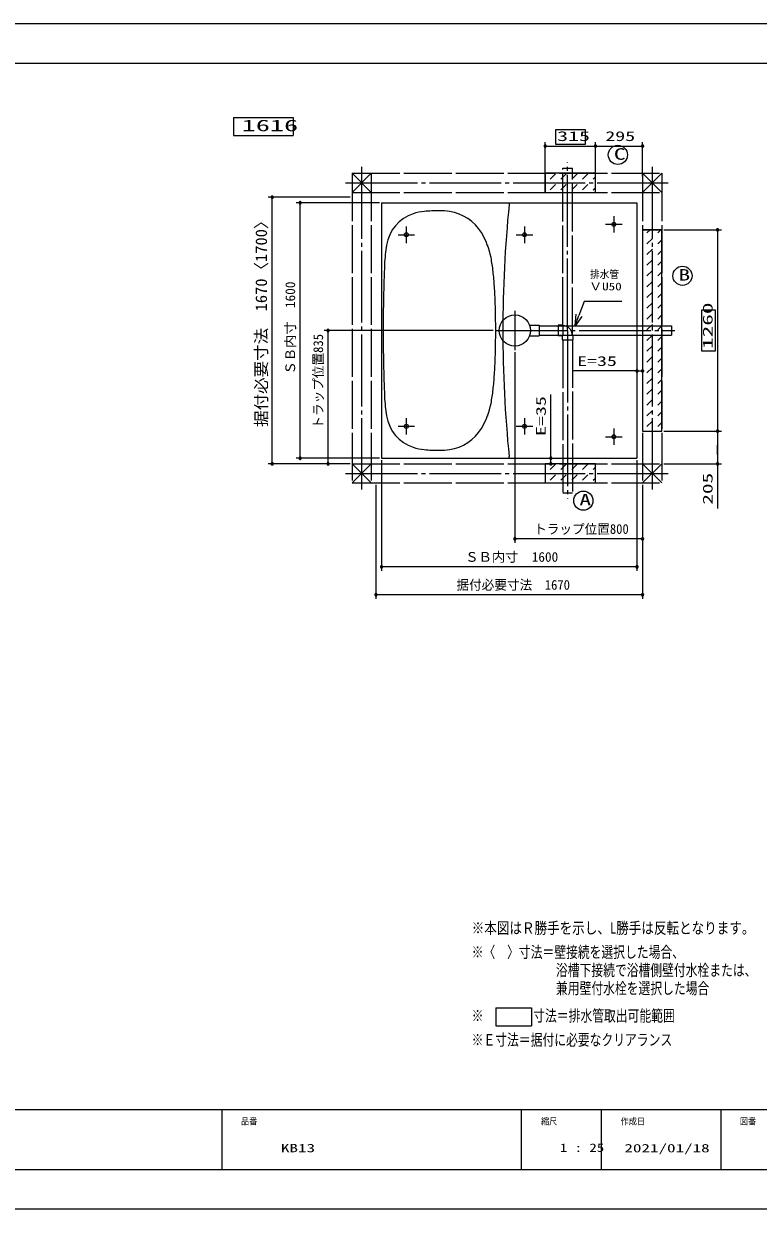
# Model space of a CAD drawing. Units: millimetres on the paper. Extents: x -305 to 305, y -152 to 152.
# Drawn here: x -120.7 to 63.4, y -148.5 to 148.5 of the extents above; entities that cross this region are included whole.
import ezdxf
from ezdxf.enums import TextEntityAlignment as Align

# ---------------------------------------------------------------- set-up
doc = ezdxf.new("R2010")
doc.units = ezdxf.units.MM
doc.linetypes.add('LONG_CHAIN', pattern=[21, 18, -1, 1, -1])
doc.linetypes.add('LONG_DASHED2', pattern=[13, 12, -1])
for name, color, linetype, lineweight in [('0-1_RV', 7, 'Continuous', 9), ('0-2_0', 7, 'Continuous', 9), ('0-3_1図面枠', 7, 'Continuous', 9), ('0-4_図面枠', 3, 'Continuous', 9), ('0-5_DEFPOINTS', 7, 'Continuous', 9)]:
    doc.layers.add(name, color=color, linetype=linetype, lineweight=lineweight)
doc.styles.add('ＭＳ ゴシック', font='')
doc.styles.get('ＭＳ ゴシック').set_extended_font_data('MS Gothic')

# ---------------------------------------------------------------- blocks, each defined once
blk = doc.blocks.new('_DOTSMALL')
at = {"layer": '0-2_0'}
for p, q in [((0.0746, 0.1), (-0.0746, 0.1)), ((0.1223, -0.0248), (-0.1223, -0.0248))]:
    blk.add_line(p, q, dxfattribs=at)
for points in [[(0.125, 0), (0.124, 0.0157), (0.1211, 0.0311), (0.1162, 0.046), (0.1095, 0.0602), (0.1011, 0.0735), (0.0911, 0.0856), (0.0797, 0.0963), (0.067, 0.1055), (0.0532, 0.1131), (0.0386, 0.1189), (0.0234, 0.1228), (0.0078, 0.1248), (-0.0078, 0.1248), (-0.0234, 0.1228), (-0.0386, 0.1189), (-0.0532, 0.1131), (-0.067, 0.1055), (-0.0797, 0.0963), (-0.0911, 0.0856), (-0.1011, 0.0735), (-0.1095, 0.0602), (-0.1162, 0.046), (-0.1211, 0.0311), (-0.124, 0.0157), (-0.125, 0), (0, 0)], [(-0.125, 0), (-0.124, -0.0157), (-0.1211, -0.0311), (-0.1162, -0.046), (-0.1095, -0.0602), (-0.1011, -0.0735), (-0.0911, -0.0856), (-0.0797, -0.0963), (-0.067, -0.1055), (-0.0532, -0.1131), (-0.0386, -0.1189), (-0.0234, -0.1228), (-0.0078, -0.1248), (0.0078, -0.1248), (0.0234, -0.1228), (0.0386, -0.1189), (0.0532, -0.1131), (0.067, -0.1055), (0.0797, -0.0963), (0.0911, -0.0856), (0.1011, -0.0735), (0.1095, -0.0602), (0.1162, -0.046), (0.1211, -0.0311), (0.124, -0.0157), (0.125, 0), (0, 0)]]:
    blk.add_lwpolyline(points, close=True, dxfattribs=at)
blk = doc.blocks.new('_OPEN30')
at = {"layer": '0-2_0'}
blk.add_line((0, 0), (-1, 0), dxfattribs=at)
blk.add_lwpolyline([(-1, 0.2679), (0, 0), (-1, -0.2679)], dxfattribs=at)

msp = doc.modelspace()

# ---------------------------------------------------------------- linework, layer by layer
at = {"layer": '0-1_RV'}
for p, q in [((-68.175, 125.009), (-68.175, 120.513)), ((-68.175, 125.009), (-53.175, 125.009)), ((-53.175, 125.009), (-53.175, 120.513)), ((-68.175, 120.513), (-53.175, 120.513)), ((9.967, 110.346), (9.967, 118.846)), ((22.567, 110.346), (22.567, 118.846)), ((34.367, 110.346), (34.367, 118.846)), ((9.967, 117.846), (22.567, 117.846)), ((22.567, 117.846), (34.367, 117.846)), ((9.967, 106.246), (9.967, 111.046)), ((11.22, 109.551), (12.567, 110.898)), ((13.914, 109.551), (15.261, 110.898)), ((16.608, 109.551), (17.955, 110.898)), ((19.302, 109.551), (20.649, 110.898)), ((21.996, 109.551), (22.567, 110.123)), ((22.567, 106.246), (22.567, 111.046)), ((11.22, 106.857), (12.567, 108.204)), ((13.914, 106.857), (15.261, 108.204)), ((16.608, 106.857), (17.955, 108.204)), ((19.302, 106.857), (20.649, 108.204)), ((21.996, 106.857), (22.567, 107.429)), ((-38.933, 105.046), (-59.433, 105.046)), ((-58.433, 38.246), (-58.433, 105.046)), ((-31.533, 103.646), (-52.433, 103.646)), ((-51.433, 39.646), (-51.433, 103.646)), ((-31.033, 103.646), (-31.033, 39.646)), ((-31.033, 103.646), (32.967, 103.646)), ((0.927, 103.646), (0.927, 103.244)), ((32.967, 103.646), (32.967, 39.646)), ((34.367, 96.846), (39.167, 96.846)), ((35.466, 96.081), (36.231, 96.846)), ((38.16, 96.081), (38.925, 96.846)), ((39.667, 96.846), (54.167, 96.846)), ((53.167, 96.846), (53.167, 46.446)), ((35.466, 93.387), (36.813, 94.734)), ((38.16, 93.387), (39.167, 94.394)), ((35.466, 90.693), (36.813, 92.04)), ((35.466, 87.999), (36.813, 89.346)), ((38.16, 90.693), (39.167, 91.7)), ((35.466, 85.305), (36.813, 86.652)), ((38.16, 87.999), (39.167, 89.006)), ((38.16, 85.305), (39.167, 86.312)), ((35.466, 82.611), (36.813, 83.958)), ((38.16, 82.611), (39.167, 83.617)), ((35.466, 79.917), (36.813, 81.264)), ((38.16, 79.917), (39.167, 80.923)), ((35.466, 77.222), (36.813, 78.569)), ((38.16, 77.222), (39.167, 78.229)), ((35.466, 74.528), (36.813, 75.875)), ((38.16, 74.528), (39.167, 75.535)), ((-3.053, 71.646), (-45.433, 71.646)), ((-44.433, 38.246), (-44.433, 71.646)), ((8.487, 72.846), (41.607, 72.846)), ((35.466, 71.834), (36.813, 73.181)), ((38.16, 71.834), (39.167, 72.841)), ((41.607, 72.846), (41.607, 70.446)), ((6.044, 70.286), (8.487, 70.286)), ((8.487, 70.446), (41.607, 70.446)), ((35.466, 69.14), (36.813, 70.487)), ((38.16, 69.14), (39.167, 70.147)), ((2.367, 66.226), (2.367, 18.446)), ((35.466, 66.446), (36.813, 67.793)), ((38.16, 66.446), (39.167, 67.453)), ((35.466, 63.752), (36.813, 65.099)), ((35.466, 61.058), (36.813, 62.405)), ((38.16, 63.752), (39.167, 64.759)), ((32.967, 61.506), (17.014, 61.506)), ((32.967, 61.506), (34.367, 61.506)), ((35.466, 58.364), (36.813, 59.711)), ((38.16, 61.058), (39.167, 62.065)), ((35.466, 55.67), (36.813, 57.017)), ((38.16, 58.364), (39.167, 59.371)), ((38.16, 55.67), (39.167, 56.677)), ((11.381, 39.646), (11.381, 55.599)), ((35.466, 52.976), (36.813, 54.323)), ((38.16, 52.976), (39.167, 53.983)), ((35.466, 50.282), (36.813, 51.629)), ((38.16, 50.282), (39.167, 51.289)), ((35.466, 47.588), (36.813, 48.935)), ((38.16, 47.588), (39.167, 48.594)), ((34.367, 46.446), (39.167, 46.446)), ((39.667, 46.446), (54.167, 46.446)), ((53.167, 46.446), (53.167, 38.246)), ((53.167, 40.566), (53.167, 42.886)), ((-31.533, 39.646), (-52.433, 39.646)), ((-31.033, 39.646), (32.967, 39.646)), ((-31.033, 39.146), (-31.033, 11.446)), ((0.927, 39.646), (0.927, 40.047)), ((11.381, 38.246), (11.381, 39.646)), ((32.967, 39.146), (32.967, 11.446)), ((-38.933, 38.246), (-59.433, 38.246)), ((-38.933, 38.246), (-45.433, 38.246)), ((9.967, 38.246), (9.967, 33.446)), ((11.22, 36.811), (12.567, 38.158)), ((13.914, 36.811), (15.261, 38.158)), ((16.608, 36.811), (17.955, 38.158)), ((19.302, 36.811), (20.649, 38.158)), ((21.996, 36.811), (22.567, 37.383)), ((22.567, 33.446), (22.567, 38.246)), ((39.667, 38.246), (54.167, 38.246)), ((53.167, 38.246), (53.167, 27.072)), ((-32.433, 32.946), (-32.433, 4.446)), ((11.22, 34.117), (12.567, 35.464)), ((13.914, 34.117), (15.261, 35.464)), ((16.608, 34.117), (17.955, 35.464)), ((19.302, 34.117), (20.649, 35.464)), ((21.996, 34.117), (22.567, 34.689)), ((34.367, 32.946), (34.367, 4.446)), ((34.367, 32.946), (34.367, 18.446)), ((34.367, 19.446), (2.367, 19.446)), ((32.967, 12.446), (-31.033, 12.446)), ((34.367, 5.446), (-32.433, 5.446)), ((-2.443, -98.009), (-2.443, -102.505)), ((-2.443, -98.009), (6.557, -98.009)), ((6.557, -98.009), (6.557, -102.505)), ((-2.443, -102.505), (6.557, -102.505))]:
    msp.add_line(p, q, dxfattribs=at)
at = {"layer": '0-1_RV', "linetype": 'LONG_CHAIN'}
for p, q in [((15.567, 71.646), (15.567, 113.735)), ((-36.033, 112.646), (-36.033, 31.846)), ((36.767, 112.646), (36.767, 31.846)), ((-40.033, 108.646), (40.767, 108.646)), ((25.087, 98.246), (29.247, 98.246)), ((27.167, 100.326), (27.167, 96.166)), ((-26.913, 95.646), (-22.753, 95.646)), ((-24.833, 97.726), (-24.833, 93.566)), ((2.687, 95.646), (6.847, 95.646)), ((4.767, 97.726), (4.767, 93.566)), ((2.367, 76.566), (2.367, 66.726)), ((-2.553, 71.646), (42.455, 71.646)), ((15.567, 71.646), (15.567, 29.556)), ((-26.913, 47.646), (-22.753, 47.646)), ((-24.833, 49.726), (-24.833, 45.566)), ((2.687, 47.646), (6.847, 47.646)), ((4.767, 49.726), (4.767, 45.566)), ((25.087, 45.046), (29.247, 45.046)), ((27.167, 47.126), (27.167, 42.966)), ((-40.033, 35.846), (40.767, 35.846))]:
    msp.add_line(p, q, dxfattribs=at)
at = {"layer": '0-1_RV', "linetype": 'LONG_DASHED2'}
for p, q in [((-38.433, 111.046), (39.167, 111.046)), ((-38.433, 111.046), (-38.433, 33.446)), ((-33.633, 106.246), (-38.433, 111.046)), ((-38.433, 106.246), (-33.633, 111.046)), ((-33.633, 111.046), (-33.633, 33.446)), ((14.367, 72.986), (14.367, 112.286)), ((14.367, 112.286), (16.767, 112.286)), ((16.767, 70.446), (16.767, 112.286)), ((34.367, 111.046), (34.367, 33.446)), ((34.367, 106.246), (39.167, 111.046)), ((34.367, 111.046), (39.167, 106.246)), ((39.167, 111.046), (39.167, 33.446)), ((-38.433, 106.246), (39.167, 106.246)), ((14.367, 72.986), (13.247, 72.986)), ((13.247, 72.986), (13.247, 70.306)), ((14.367, 72.986), (14.367, 70.446)), ((14.227, 70.306), (13.247, 70.306)), ((14.227, 70.306), (14.367, 70.446)), ((14.227, 70.306), (14.227, 69.326)), ((14.227, 69.326), (16.907, 69.326)), ((14.367, 70.446), (16.907, 70.446)), ((14.367, 69.174), (14.367, 31.006)), ((16.767, 69.326), (16.767, 31.006)), ((16.907, 70.446), (16.907, 69.326)), ((-38.433, 38.246), (39.167, 38.246)), ((-38.433, 38.246), (-33.633, 33.446)), ((-33.633, 38.246), (-38.433, 33.446)), ((34.367, 38.246), (39.167, 33.446)), ((34.367, 33.446), (39.167, 38.246)), ((-38.433, 33.446), (39.167, 33.446)), ((14.367, 31.006), (16.767, 31.006))]:
    msp.add_line(p, q, dxfattribs=at)
at = {"layer": '0-1_RV'}
for points in [[(12.507, 118.346), (20.027, 118.346), (20.027, 121.886), (12.507, 121.886)], [(9.967, 111.046), (9.967, 106.246), (22.567, 106.246), (22.567, 111.046)], [(34.367, 96.846), (34.367, 46.446), (39.167, 46.446), (39.167, 96.846)], [(52.667, 66.521), (52.667, 76.771), (49.127, 76.771), (49.127, 66.521)], [(9.967, 38.246), (9.967, 33.446), (22.567, 33.446), (22.567, 38.246)]]:
    msp.add_lwpolyline(points, close=True, dxfattribs=at)
for points in [[(29.207, 78.951), (19.762, 78.951), (18.428, 75.436)], [(6.044, 73.006), (8.487, 73.006), (8.487, 70.286)]]:
    msp.add_lwpolyline(points, dxfattribs=at)
for centre, radius in [((28.173, 115.639), 2.4), ((27.167, 98.246), 0.48), ((-24.833, 95.646), 0.48), ((4.767, 95.646), 0.48), ((44.364, 85.351), 2.4), ((2.367, 71.646), 3.92), ((-24.833, 47.646), 0.48), ((4.767, 47.646), 0.48), ((27.167, 45.046), 0.48), ((19.525, 29.02), 2.4)]:
    msp.add_circle(centre, radius, dxfattribs=at)
for centre, radius, start, end in [((-19.296, 89.526), 12, 94.95444, 108.46728), ((-16.533, 57.646), 44, 89.99999, 94.95444), ((-16.533, 84.046), 17.6, 81.67971, 90), ((-15.607, 90.378), 11.2, 31.16034, 81.67971), ((320.167, 71.646), 320.8, 174.34726, 180), ((-19.93, 91.423), 10, 108.46728, 170.71873), ((-22.453, 86.239), 19.2, 11.00864, 31.16034), ((9.677, 86.585), 40, 170.71873, 177.6217), ((-3.754, 93.14), 0.4, 184.46931, 184.50491), ((-3.754, 93.077), 0.4, 184.46931, 184.50491), ((-3.754, 93.077), 0.4, 184.46931, 184.50491), ((-3.754, 93.077), 0.4, 184.46931, 184.50491), ((-3.753, 93.077), 0.4, 184.46931, 184.50491), ((-45.226, 81.809), 42.4, 6.27211, 11.00864), ((369.367, 71.646), 400, 177.6217, 180), ((-84.986, 77.439), 82.4, 3.62323, 6.27211), ((-144.866, 73.647), 142.4, 1.91139, 3.62323), ((-204.833, 71.646), 202.4, 0, 1.91139), ((369.367, 71.646), 400, 180, 182.3783), ((-204.833, 71.646), 202.4, 358.08861, 0), ((320.167, 71.646), 320.8, 180, 185.65274), ((-144.866, 69.644), 142.4, 356.37678, 358.08861), ((-84.986, 65.853), 82.4, 353.72789, 356.37678), ((-45.226, 61.483), 42.4, 348.99136, 353.72789), ((9.677, 56.707), 40, 182.3783, 189.28127), ((-22.453, 57.053), 19.2, 328.83966, 348.99136), ((-19.93, 51.868), 10, 189.28127, 251.53272), ((-3.754, 50.215), 0.4, 175.49509, 175.53069), ((-3.754, 50.151), 0.4, 175.49509, 175.53069), ((-3.754, 50.151), 0.4, 175.49509, 175.53069), ((-3.753, 50.215), 0.4, 175.49509, 175.53069), ((-3.753, 50.215), 0.4, 175.49509, 175.53069), ((-15.607, 52.913), 11.2, 278.32029, 328.83966), ((-19.296, 53.765), 12, 251.53272, 265.04556), ((-16.533, 85.646), 44, 265.04556, 270.00001), ((-16.533, 59.246), 17.6, 270, 278.32029)]:
    msp.add_arc(centre, radius, start, end, dxfattribs=at)
at = {"layer": '0-1_RV', "linetype": 'LONG_DASHED2'}
msp.add_arc((14.367, 70.446), 2.4, 0, 89.99998, dxfattribs=at)
at = {"layer": '0-2_0'}
for p, q in [((-71.017, -123.498), (-71.017, -138.498)), ((3.983, -123.498), (3.983, -138.498)), ((23.983, -123.498), (23.983, -138.498)), ((53.983, -123.498), (53.983, -138.498))]:
    msp.add_line(p, q, dxfattribs=at)
at = {"layer": '0-4_図面枠'}
msp.add_line((-291.017, -123.498), (108.983, -123.498), dxfattribs=at)
msp.add_lwpolyline([(-291.017, -138.498), (108.983, -138.498), (108.983, 138.502), (-291.017, 138.502)], close=True, dxfattribs=at)
at = {"layer": '0-5_DEFPOINTS'}
for p, q in [((118.983, 148.502), (-301.017, 148.502)), ((118.983, -148.498), (-301.017, -148.498))]:
    msp.add_line(p, q, dxfattribs=at)

# ---------------------------------------------------------------- block references
at = {"layer": '0-1_RV'}
for name, p, xscale, yscale, rotation in [('_DOTSMALL', (9.967, 117.846), 2.32, 2.32, 180), ('_DOTSMALL', (22.567, 117.846), 2.32, 2.32, 180), ('_DOTSMALL', (-58.433, 105.046), 2.32, 2.32, 90), ('_DOTSMALL', (-51.433, 103.646), 2.32, 2.32, 90), ('_DOTSMALL', (53.167, 96.846), 2.32, 2.32, 90), ('_OPEN30', (17.445, 72.846), 2.77, 2.77, 249.2212), ('_DOTSMALL', (-44.433, 71.646), 2.32, 2.32, 90), ('_DOTSMALL', (34.367, 61.506), 2.32, 2.32, 180), ('_DOTSMALL', (53.167, 46.446), 2.32, 2.32, 90), ('_DOTSMALL', (53.167, 46.446), 2.32, 2.32, 270), ('_DOTSMALL', (-51.433, 39.646), 2.32, 2.32, 270), ('_DOTSMALL', (11.381, 39.646), 2.32, 2.32, 270), ('_DOTSMALL', (-58.433, 38.246), 2.32, 2.32, 270), ('_DOTSMALL', (-44.433, 38.246), 2.32, 2.32, 270), ('_DOTSMALL', (11.381, 38.246), 2.32, 2.32, 90), ('_DOTSMALL', (53.167, 38.246), 2.32, 2.32, 270), ('_DOTSMALL', (2.367, 19.446), 2.32, 2.32, 180), ('_DOTSMALL', (-31.033, 12.446), 2.32, 2.32, 180), ('_DOTSMALL', (-32.433, 5.446), 2.32, 2.32, 180)]:
    msp.add_blockref(name, p, dxfattribs=dict(at, xscale=xscale, yscale=yscale, rotation=rotation))
at = {"layer": '0-1_RV', "xscale": 2.32, "yscale": 2.32}
for p in [(22.567, 117.846), (34.367, 117.846), (32.967, 61.506), (34.367, 19.446), (32.967, 12.446), (34.367, 5.446)]:
    msp.add_blockref('_DOTSMALL', p, dxfattribs=at)

# ---------------------------------------------------------------- texts
at = {"layer": '0-1_RV', "style": 'ＭＳ ゴシック'}
for s, height, width, p in [('1616', 2.886, 1.8, (-66.075, 120.705)), ('315', 2.444, 1.65, (12.956, 118.376)), ('295', 2.441, 1.5, (25.033, 118.376)), ('C', 2.889, 1.5, (27.173, 113.553)), ('排水管', 1.924, 0.9, (21.187, 84.187)), ('B', 2.889, 1.5, (43.364, 83.278)), ('ＶU50', 1.921, 1.25, (20.961, 81.135)), ('E=35', 2.441, 1.5, (17.967, 62.036)), ('A', 2.889, 1.5, (18.525, 26.949)), ('トラップ位置800', 2.441, 0.95, (7.196, 19.976)), ('据付必要寸法\u30001670', 2.441, 0.95, (-12.276, 5.976)), ('※本図はＲ勝手を示し、L勝手は反転となります。', 2.886, 0.8, (-8.449, -80.334)), ('※〈\u3000〉寸法＝壁接続を選択した場合、', 2.889, 0.75, (-8.449, -86.367)), ('\u3000\u3000\u3000\u3000\u3000\u3000\u3000浴槽下接続で浴槽側壁付水栓または、', 2.889, 0.75, (-8.026, -90.906)), ('\u3000\u3000\u3000\u3000\u3000\u3000\u3000兼用壁付水栓を選択した場合', 2.889, 0.75, (-8.026, -95.446)), ('※\u3000', 2.889, 0.75, (-8.449, -102.313)), ('寸法＝排水管取出可能範囲', 2.889, 0.75, (6.974, -102.313)), ('※Ｅ寸法＝据付に必要なクリアランス', 2.889, 0.75, (-8.449, -108.348))]:
    msp.add_text(s, height=height, dxfattribs=dict(at, width=width)).set_placement(p, align=Align.BOTTOM_LEFT)
for s, height, width, p in [('据付必要寸法\u30001670〈1700〉', 2.886, 1.05, (-58.878, 47.499)), ('1260', 2.444, 1.75, (52.637, 67.021)), ('トラップ位置835', 2.441, 0.95, (-44.963, 47.064)), ('E=35', 2.441, 1.5, (10.851, 45.239)), ('205', 2.441, 1.6, (52.637, 28.023))]:
    msp.add_text(s, height=height, rotation=90, dxfattribs=dict(at, width=width)).set_placement(p, align=Align.BOTTOM_LEFT)
msp.add_text('ＳＢ内寸\u30001600', height=2.441, rotation=90, dxfattribs=at).set_placement((-51.963, 60.621), align=Align.BOTTOM_LEFT)
msp.add_text('ＳＢ内寸\u30001600', height=2.441, dxfattribs=at).set_placement((-10.058, 12.976), align=Align.BOTTOM_LEFT)
at = {"layer": '0-3_1図面枠', "style": 'ＭＳ ゴシック'}
for s, height, width, p in [('品番', 1.628, 0.9, (-66.276, -127.759)), ('縮尺', 1.628, 0.9, (8.896, -127.769)), ('作成日', 1.628, 0.9, (28.857, -127.788)), ('図番', 1.628, 0.9, (58.732, -127.759)), ('KB13', 2.092, 1.5, (-56.239, -134.835)), ('1 : 25', 2.092, 1.3, (13.65, -134.738)), ('2021/01/18', 2.092, 1.5, (29.822, -134.861))]:
    msp.add_text(s, height=height, dxfattribs=dict(at, width=width)).set_placement(p, align=Align.BOTTOM_LEFT)

doc.saveas('drawing.dxf')
